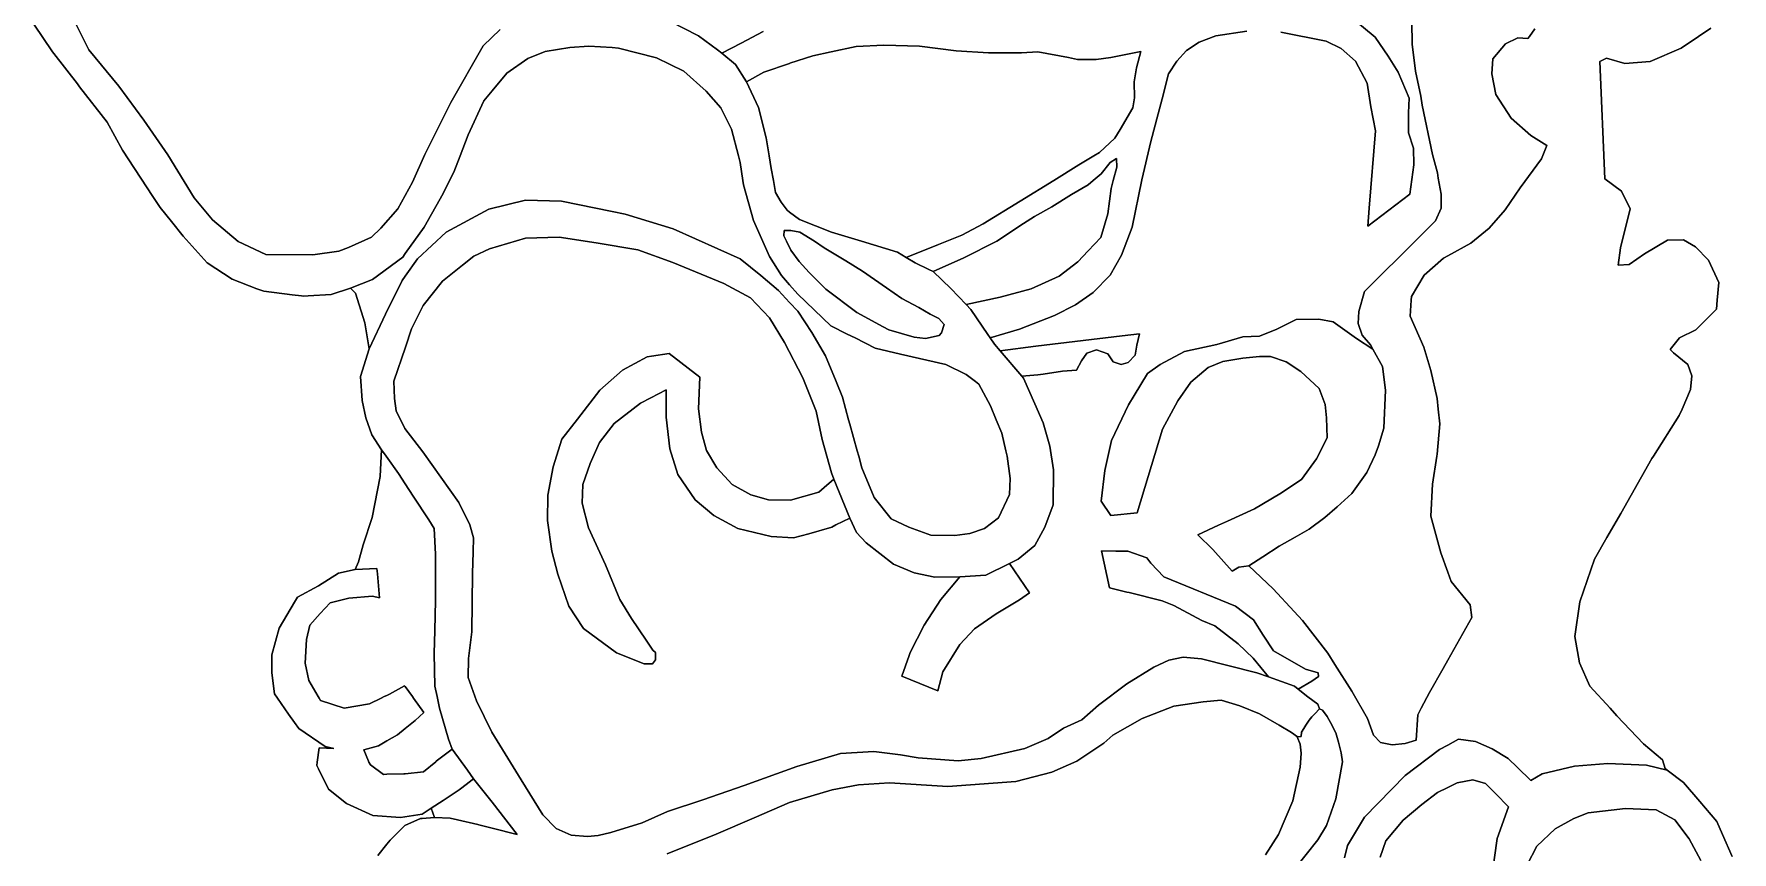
# Model space of a CAD drawing. Header units: inches. Extents: x 288635 to 1232953, y 676945 to 1655780.
# Drawn here: x 477606 to 508629, y 1166542 to 1181493 of the extents above; entities that cross this region are included whole.
import ezdxf

# ---------------------------------------------------------------- set-up
doc = ezdxf.new("R2010")
doc.units = ezdxf.units.IN
doc.header["$MEASUREMENT"] = 0

msp = doc.modelspace()

# ---------------------------------------------------------------- linework, layer by layer
at = {"color": 1}
for points in [[(478208.2672, 1182004.3414), (478608.318, 1181205.5098), (479154.4191, 1180538.7585), (479611.62, 1179916.4573), (480049.7708, 1179281.456), (480532.3718, 1178500.4044), (480868.9225, 1178094.0036), (481338.8234, 1177700.3028), (481840.4744, 1177465.3524), (482701.8166, 1177459.6426), (483178.0676, 1177525.7886), (483351.7404, 1177593.6279), (483773.3813, 1177776.5083), (483941.0216, 1177944.1486), (484255.9822, 1178294.6693), (484520.1427, 1178787.4303), (484748.7432, 1179290.3513), (485219.2791, 1180239.8899), (485813.6403, 1181276.2119), (486123.521, 1181575.9325)], [(486123.521, 1181575.9325), (485813.6403, 1181276.2119), (485219.2791, 1180239.8899), (484748.7432, 1179290.3513), (484520.1427, 1178787.4303), (484255.9822, 1178294.6693), (483941.0216, 1177944.1486), (483773.3813, 1177776.5083), (483351.7404, 1177593.6279), (483178.0676, 1177525.7886), (482701.8166, 1177459.6426), (481840.4744, 1177465.3524), (481338.8234, 1177700.3028), (480868.9225, 1178094.0036), (480532.3718, 1178500.4044), (480049.7708, 1179281.456), (479611.62, 1179916.4573), (479154.4191, 1180538.7585), (478608.318, 1181205.5098), (478208.2672, 1182004.3414)], [(489212.1671, 1181733.4129), (489745.5682, 1181459.0923), (490096.0889, 1181205.0918), (490172.1407, 1181142.1114), (490421.2095, 1180935.8513), (490624.41, 1180615.8106), (490842.8504, 1180148.4497), (490985.0907, 1179594.7286), (491038.7349, 1179266.903), (491076.5309, 1179035.9275), (491114.5268, 1178816.079), (491152.731, 1178595.0249), (491254.3312, 1178417.2246), (491366.0914, 1178269.9043), (491409.4491, 1178238.1086), (491594.6919, 1178102.2639), (492178.8931, 1177868.5835), (492727.5342, 1177706.0231), (493382.8555, 1177502.8227), (493538.7823, 1177408.7716), (493702.8961, 1177309.7823), (493954.9627, 1177189.566), (494033.0968, 1177152.302), (494358.2174, 1176842.4214), (494634.6076, 1176550.6763), (494723.9782, 1176456.3406), (494827.6505, 1176303.8813), (495035.1417, 1175998.7472), (495076.3376, 1175938.165), (495155.779, 1175821.3394), (495255.5616, 1175704.2867), (495652.3163, 1175238.8629), (495684.1001, 1175201.5781), (495890.113, 1174736.6569), (496046.3026, 1174384.175), (496166.701, 1173962.0556), (496232.7412, 1173525.1748), (496227.6612, 1172885.0935), (496075.2609, 1172478.6927), (495892.3805, 1172143.412), (495587.5799, 1171894.4915), (495425.9741, 1171815.7605), (494993.2187, 1171604.9309), (494520.7777, 1171569.3709), (494063.5768, 1171564.2908), (493687.6561, 1171645.571), (493306.6553, 1171803.0513), (492808.8143, 1172194.2121), (492631.014, 1172382.1725), (492508.8688, 1172644.6547), (492222.1864, 1173356.8644), (492178.8931, 1173474.3747), (492006.1727, 1174083.9759), (491894.4125, 1174597.0569), (491650.572, 1175206.6581), (491320.3713, 1175851.8194), (491046.0508, 1176303.9403), (490695.5301, 1176669.7011), (490207.8491, 1176933.8616), (489278.2073, 1177314.8623), (488638.126, 1177548.5428), (487876.1245, 1177675.5431), (487200.4831, 1177777.1433), (486585.8019, 1177761.9032), (485930.4806, 1177563.7828), (485640.92, 1177431.7026), (485432.6396, 1177269.1423), (485071.9588, 1176974.5017), (484716.3581, 1176532.5408), (484502.9977, 1176105.8199), (484391.2375, 1175770.5393), (484177.8771, 1175150.778), (484190.0691, 1174829.044), (484225.6292, 1174605.5236), (484383.1095, 1174285.483), (484713.3101, 1173858.7621), (485368.6314, 1172929.1202), (485571.8318, 1172522.7194), (485637.872, 1172283.959), (485632.792, 1172029.9584), (485617.5519, 1171633.7177), (485607.3919, 1170566.9155), (485546.4318, 1170079.2345), (485541.3518, 1169733.7939), (485693.7521, 1169307.073), (485973.1527, 1168733.0318), (486506.5537, 1167864.3501), (486902.7945, 1167224.2688), (487146.635, 1166975.3483), (487420.9555, 1166848.3481), (487720.6761, 1166828.028), (487913.7165, 1166843.2681), (488147.397, 1166899.1482), (488716.3581, 1167076.9485), (489178.6391, 1167285.229), (489828.8804, 1167498.5894), (490580.7219, 1167757.6699), (491540.8438, 1168108.1906), (492343.4854, 1168341.8711), (492948.0066, 1168382.5111), (493435.6876, 1168321.551), (493760.8082, 1168265.6709), (494492.3297, 1168209.7908), (494908.8905, 1168250.4309), (495706.4521, 1168433.3112), (496133.173, 1168616.1916), (496417.6535, 1168804.152), (496752.9342, 1168961.6323), (497052.6548, 1169225.7928), (497570.8158, 1169616.9536), (498063.5768, 1169921.7542), (498337.8974, 1170048.7545), (498602.0579, 1170104.6346), (498937.3386, 1170074.1545), (499948.2606, 1169815.074), (500158.1556, 1169741.9994), (500634.062, 1169576.3135), (500704.4528, 1169520.1507), (500880.6308, 1169379.5831), (501061.8599, 1169243.6441), (501093.61, 1169158.9773), (501088.4793, 1169153.6154), (501088.3183, 1169153.6856), (501013.4011, 1169075.3934), (500956.0264, 1169021.3936), (500955.3186, 1169020.4162), (500950.7347, 1169016.1019), (500904.1937, 1168951.831), (500839.6095, 1168862.6433), (500805.4567, 1168801.6562), (500765.526, 1168730.3514), (500755.6006, 1168655.9115), (500691.4425, 1168650.9762), (500580.3173, 1168725.0597), (500354.6614, 1168860.0321), (499999.0607, 1169068.3125), (499638.38, 1169215.6328), (499298.0193, 1169317.233), (498967.8186, 1169286.753), (498429.3376, 1169205.4728), (497855.2964, 1168981.9523), (497316.8153, 1168677.1517), (497149.175, 1168529.8314), (496656.414, 1168204.7108), (496204.2931, 1168001.5104), (495543.8918, 1167833.8701), (494299.2893, 1167737.3499), (493236.6606, 1167804.4685), (492668.606, 1167772.9099), (492186.0051, 1167681.4697), (491408.7635, 1167447.7893), (490763.6022, 1167168.3887), (490067.6408, 1166868.6681), (489173.5591, 1166507.9874)], [(490930.8901, 1181535.4794), (490528.1439, 1181326.6786), (490172.1407, 1181142.1114), (490096.0889, 1181205.0918), (489745.5682, 1181459.0923), (489212.1671, 1181733.4129)], [(502779.4232, 1181711.9508), (502786.7446, 1181307.1252), (502847.8505, 1180814.0447), (502940.5652, 1180354.5027), (502969.2104, 1180191.4454), (503156.4365, 1179287.2124), (503245.3658, 1178952.4199), (503262.8824, 1178855.4923), (503315.1623, 1178566.2025), (503316.4859, 1178307.2586), (503209.8057, 1178078.6582), (503157.2403, 1178025.1707), (502920.2451, 1177784.0176), (502886.4577, 1177755.6958), (501914.4031, 1176788.3356), (501811.176, 1176421.4305), (501797.5629, 1176199.0544), (501873.763, 1175990.774), (502021.0833, 1175812.9736), (502068.0853, 1175729.6519), (501766.1053, 1175924.9727), (501342.7711, 1176231.89), (501078.1872, 1176279.5151), (500665.4364, 1176274.2234), (500310.894, 1176099.598), (499998.6851, 1175972.5978), (499691.7678, 1175956.7228), (499215.5168, 1175819.1391), (498628.1407, 1175692.1389), (498178.3481, 1175454.0134), (497950.806, 1175289.9714), (497704.561, 1174884.6142), (497603.252, 1174716.1455), (497294.638, 1174062.3023), (497167.6378, 1173517.2595), (497104.1376, 1172956.3418), (497278.763, 1172691.7579), (497760.3056, 1172739.383), (498225.9732, 1174268.6777), (498501.1404, 1174787.2621), (498744.5576, 1175131.2211), (499056.7665, 1175395.805), (499326.6421, 1175506.9302), (499691.7678, 1175570.4303), (499998.6851, 1175596.8887), (500199.7688, 1175596.8887), (500480.2277, 1175501.6385), (500750.1033, 1175327.0132), (501083.4789, 1175014.8042), (501194.6041, 1174723.762), (501221.0625, 1174475.0531), (501231.6459, 1174115.2191), (501035.8538, 1173728.9266), (500760.6866, 1173353.2175), (500369.1025, 1173088.6337), (499903.4349, 1172813.4665), (499411.3089, 1172591.216), (499246.5336, 1172515.2901), (498871.5578, 1172342.5072), (499143.766, 1172070.4005), (499495.9757, 1171675.7559), (499617.6843, 1171749.8393), (499801.1189, 1171774.3656), (500248.1598, 1171352.7247), (500627.0866, 1170941.3185), (500781.5609, 1170773.6036), (501243.8418, 1170174.1624), (501375.2399, 1169968.7584), (501685.8027, 1169483.281), (501970.2832, 1168980.36), (502076.9635, 1168680.6394), (502209.0437, 1168543.4791), (502417.3241, 1168502.839), (502656.0846, 1168528.2391), (502859.285, 1168589.1992), (502889.7651, 1169051.4801), (502951.7559, 1169169.5579), (503103.1255, 1169457.8809), (503352.046, 1169899.8418), (503435.4154, 1170047.9642), (503875.287, 1170829.4837), (503844.807, 1171063.1641), (503499.3663, 1171484.805), (503435.4154, 1171659.8285), (503306.3259, 1172013.126), (503123.4455, 1172678.6074), (503159.0056, 1173262.8085), (503234.8231, 1173774.5763), (503240.2858, 1173811.4496), (503291.0859, 1174370.2507), (503261.7195, 1174637.4849), (503240.2858, 1174832.5317), (503123.4455, 1175345.6127), (502996.4453, 1175767.2535), (502747.5248, 1176336.2147), (502767.894, 1176625.4586), (502772.9248, 1176696.8954), (503001.5253, 1177082.9762), (503357.126, 1177397.9368), (503435.4154, 1177440.277), (503854.967, 1177667.1773), (504190.2477, 1177946.5779), (504484.8883, 1178281.8586), (504759.2088, 1178678.0994), (505150.3696, 1179211.5004), (505246.8898, 1179455.3409), (504952.2492, 1179638.2213), (504596.6485, 1179953.1819), (504312.1679, 1180384.9828), (504241.0478, 1180765.9835), (504261.3678, 1181040.3041), (504489.9683, 1181314.6246), (504718.5687, 1181421.3049), (504901.4491, 1181411.1448), (504926, 1181446.9482), (505023.3693, 1181588.9452)], [(505023.3693, 1181588.9452), (504926, 1181446.9482), (504901.4491, 1181411.1448), (504718.5687, 1181421.3049), (504489.9683, 1181314.6246), (504261.3678, 1181040.3041), (504241.0478, 1180765.9835), (504312.1679, 1180384.9828), (504596.6485, 1179953.1819), (504952.2492, 1179638.2213), (505246.8898, 1179455.3409), (505150.3696, 1179211.5004), (504759.2088, 1178678.0994), (504484.8883, 1178281.8586), (504190.2477, 1177946.5779), (503854.967, 1177667.1773), (503435.4154, 1177440.277), (503357.126, 1177397.9368), (503001.5253, 1177082.9762), (502772.9248, 1176696.8954), (502767.894, 1176625.4586), (502747.5248, 1176336.2147), (502996.4453, 1175767.2535), (503123.4455, 1175345.6127), (503240.2858, 1174832.5317), (503261.7195, 1174637.4849), (503291.0859, 1174370.2507), (503240.2858, 1173811.4496), (503234.8231, 1173774.5763), (503159.0056, 1173262.8085), (503123.4455, 1172678.6074), (503306.3259, 1172013.126), (503435.4154, 1171659.8285), (503499.3663, 1171484.805), (503844.807, 1171063.1641), (503875.287, 1170829.4837), (503435.4154, 1170047.9642), (503352.046, 1169899.8418), (503103.1255, 1169457.8809), (502951.7559, 1169169.5579), (502889.7651, 1169051.4801), (502859.285, 1168589.1992), (502656.0846, 1168528.2391), (502417.3241, 1168502.839), (502209.0437, 1168543.4791), (502076.9635, 1168680.6394), (501970.2832, 1168980.36), (501685.8027, 1169483.281), (501375.2399, 1169968.7584), (501243.8418, 1170174.1624), (500781.5609, 1170773.6036), (500627.0866, 1170941.3185), (500248.1598, 1171352.7247), (499801.1189, 1171774.3656), (500058.7389, 1171939.8096), (500354.84, 1172129.9663), (500650.5895, 1172299.7484), (500903.4811, 1172444.9269), (501187.7164, 1172653.9234), (501415.951, 1172850.419), (501685.8027, 1173095.1682), (501955.0432, 1173481.249), (502109.9465, 1173799.9071), (502170.041, 1173966.8681), (502270.0038, 1174288.9706), (502296.0415, 1174981.1656), (502244.6038, 1175416.7328), (502068.0853, 1175729.6519), (502021.0833, 1175812.9736), (501873.763, 1175990.774), (501797.5629, 1176199.0544), (501811.176, 1176421.4305), (501914.4031, 1176788.3356), (502886.4577, 1177755.6958), (502920.2451, 1177784.0176), (503157.2403, 1178025.1707), (503209.8057, 1178078.6582), (503316.4859, 1178307.2586), (503315.1623, 1178566.2025), (503262.8824, 1178855.4923), (503245.3658, 1178952.4199), (503156.4365, 1179287.2124), (502969.2104, 1180191.4454), (502940.5652, 1180354.5027), (502847.8505, 1180814.0447), (502786.7446, 1181307.1252), (502779.4232, 1181711.9508)], [(501719.765, 1181755.7719), (502110.9258, 1181435.7313), (502344.6063, 1181085.2106), (502527.4866, 1180795.65), (502730.687, 1180318.129), (502720.527, 1180053.9685), (502715.447, 1179688.2078), (502811.9672, 1179403.7272), (502817.0472, 1179098.9266), (502740.8471, 1178565.5255), (501973.7655, 1177981.3244), (502000.4329, 1178308.0003), (502116.0058, 1179723.7678), (502029.6456, 1180160.6487), (501963.6055, 1180592.4496), (501750.2451, 1180998.8504), (501486.0845, 1181227.4509), (501216.844, 1181359.5311), (500388.8024, 1181527.1715)], [(500388.8024, 1181527.1715), (501216.844, 1181359.5311), (501486.0845, 1181227.4509), (501750.2451, 1180998.8504), (501963.6055, 1180592.4496), (502029.6456, 1180160.6487), (502116.0058, 1179723.7678), (502000.4329, 1178308.0003), (501973.7655, 1177981.3244), (502740.8471, 1178565.5255), (502817.0472, 1179098.9266), (502811.9672, 1179403.7272), (502715.447, 1179688.2078), (502720.527, 1180053.9685), (502730.687, 1180318.129), (502527.4866, 1180795.65), (502344.6063, 1181085.2106), (502110.9258, 1181435.7313), (501719.765, 1181755.7719)], [(483886.5634, 1166482.3886), (484051.6345, 1166686.0934), (484115.3427, 1166757.8147), (484382.6511, 1167025.8407), (484669.7317, 1167155.49), (484701.1724, 1167157.5714), (484921.3278, 1167172.1455), (485211.0437, 1167164.1286), (485342.3211, 1167133.6298), (485342.3266, 1167133.6285), (485713.9647, 1167047.2883), (485736.3719, 1167041.5429), (485978.9604, 1166979.3407), (486433.9497, 1166864.9944), (485978.2327, 1167452.8693), (485635.5926, 1167883.142), (485523.4301, 1168038.0732), (485246.8559, 1168420.1081), (485180.6711, 1168606.0316), (485013.0307, 1169169.9127), (484969.9265, 1169382.7399), (484931.7506, 1169571.2335), (484916.5105, 1170170.6747), (484931.7506, 1170592.3156), (484941.9106, 1171140.9567), (484941.9106, 1171294.1392), (484941.9106, 1171629.7101), (484941.9106, 1171984.2384), (484916.5105, 1172456.6793), (484819.9903, 1172614.1596), (484535.5098, 1173045.9605), (484388.2891, 1173270.9581), (484266.2692, 1173457.4413), (484039.4344, 1173774.5763), (483955.5669, 1173891.8304), (483777.7665, 1174166.1509), (483666.0063, 1174476.0316), (483599.9662, 1174796.0722), (483574.5661, 1175232.9531), (483726.9664, 1175735.8741), (484030.5568, 1176369.9805), (484330.2774, 1176984.6617), (484388.2891, 1177066.4997), (484614.7579, 1177385.9825), (485137.999, 1177873.6635), (485915.2405, 1178290.2243), (486585.8019, 1178452.7846), (487246.2032, 1178437.5446), (488172.001, 1178247.5337), (488409.5255, 1178198.7841), (489283.2873, 1177934.6236), (490507.5697, 1177385.9825), (490888.5705, 1177081.1819), (491208.6111, 1176801.7813), (491409.4491, 1176586.3899), (491559.1318, 1176425.8606), (491818.2123, 1176039.7798), (492067.1328, 1175607.9789), (492258.9458, 1175142.5967), (492377.0135, 1174856.1374), (492488.316, 1174440.8934), (492509.0937, 1174363.3764), (492645.748, 1173875.7691), (492674.1078, 1173774.5763), (492732.6142, 1173565.8148), (492956.1346, 1173022.2538), (493266.0152, 1172631.093), (493591.1359, 1172478.6927), (493992.4567, 1172336.4524), (494429.3376, 1172326.2924), (494703.6581, 1172361.8524), (494972.8987, 1172458.3726), (495226.8992, 1172651.413), (495430.0996, 1173078.1339), (495440.2596, 1173367.6945), (495385.0041, 1173774.5763), (495384.3795, 1173779.1753), (495361.998, 1173875.7691), (495287.8593, 1174195.7361), (495186.3295, 1174440.8934), (495079.5789, 1174698.6571), (494866.2184, 1175094.8979), (494804.8914, 1175142.5967), (494637.618, 1175272.6983), (494266.7772, 1175450.4986), (493438.7356, 1175638.459), (492971.3746, 1175750.2192), (492610.6939, 1175938.1796), (492463.3736, 1176009.2997), (492163.653, 1176156.62), (491559.1318, 1176735.7412), (491409.4491, 1176908.6505), (491264.4912, 1177076.1019), (491040.9708, 1177426.6226), (490751.4102, 1178081.9439), (490568.5298, 1178736.2069), (490556.549, 1178816.079), (490507.5697, 1179142.6077), (490475.4601, 1179266.903), (490350.0894, 1179752.2089), (490157.049, 1180143.3697), (489887.8085, 1180448.1703), (489476.3277, 1180813.931), (488978.4867, 1181057.7715), (488282.5253, 1181235.5719), (488172.001, 1181242.8707), (487744.0442, 1181271.1319), (487393.5235, 1181245.7319), (486946.4826, 1181174.6117), (486631.522, 1181042.5315), (486245.4412, 1180778.3709), (485976.2007, 1180453.2503), (485823.8004, 1180270.3699), (485539.3198, 1179650.6087), (485392.4973, 1179266.903), (485277.0643, 1178965.2306), (485200.526, 1178816.079), (485078.9439, 1178579.1499), (484733.5032, 1177959.3886), (484388.2891, 1177479.6755), (484342.3424, 1177415.8275), (483793.7013, 1177004.3467), (483388.4049, 1176845.5123), (483032.8042, 1176728.6721), (482617.0345, 1176707.8837), (482524.8032, 1176703.2721), (482491.53, 1176707.0747), (482321.6932, 1176726.4846), (481803.4418, 1176789.6322), (481678.76, 1176838.1809), (481229.4006, 1177013.1527), (480772.1997, 1177307.7933), (480330.2388, 1177800.5543), (480117.6526, 1178064.3661), (479908.598, 1178323.7953), (479778.3724, 1178522.51), (479222.7966, 1179370.2774), (478943.396, 1179883.3584), (478440.475, 1180528.5197), (478400.4203, 1180580.2032), (477968.0341, 1181138.1209), (477946.7446, 1181169.4183), (477605.7867, 1181670.6556)], [(477605.7867, 1181670.6556), (477946.7446, 1181169.4183), (477968.0341, 1181138.1209), (478400.4203, 1180580.2032), (478440.475, 1180528.5197), (478943.396, 1179883.3584), (479222.7966, 1179370.2774), (479778.3724, 1178522.51), (479908.598, 1178323.7953), (480117.6526, 1178064.3661), (480330.2388, 1177800.5543), (480772.1997, 1177307.7933), (481229.4006, 1177013.1527), (481678.76, 1176838.1809), (481803.4418, 1176789.6322), (482321.6932, 1176726.4846), (482491.53, 1176707.0747), (482524.8032, 1176703.2721), (482617.0345, 1176707.8837), (483032.8042, 1176728.6721), (483388.4049, 1176845.5123), (483479.8451, 1176754.0722), (483652.5655, 1176215.5911), (483726.9664, 1175735.8741), (483574.5661, 1175232.9531), (483599.9662, 1174796.0722), (483666.0063, 1174476.0316), (483777.7665, 1174166.1509), (483955.5669, 1173891.8304), (483949.4599, 1173774.5763), (483930.1668, 1173404.1494), (483782.8465, 1172657.3879), (483620.2862, 1172159.5469), (483536.4072, 1171845.9), (483475.1478, 1171706.9156), (483169.671, 1171636.9256), (482807.1911, 1171406.7376), (482420.8987, 1171200.3622), (482367.8789, 1171110.7329), (482086.8737, 1170635.697), (481949.5995, 1170148.3737), (481954.5311, 1169820.4357), (481998.6733, 1169432.9649), (482053.1729, 1169354.3827), (482254.2109, 1169064.5089), (482367.8789, 1168907.7255), (482446.0342, 1168799.9251), (482928.8997, 1168469.1953), (483083.1499, 1168434.6919), (482817.7745, 1168446.7056), (482781.1597, 1168182.106), (482772.8984, 1168122.4043), (482802.1988, 1168062.8845), (482984.4623, 1167692.6416), (483317.838, 1167430.7036), (483794.089, 1167208.4532), (484302.09, 1167176.7031), (484380.1854, 1167187.6365), (484698.9658, 1167232.2657), (484863.2842, 1167341.8113), (484921.3278, 1167172.1455), (484701.1724, 1167157.5714), (484669.7317, 1167155.49), (484382.6511, 1167025.8407), (484115.3427, 1166757.8147), (484051.6345, 1166686.0934), (483886.5634, 1166482.3886)], [(500637.4392, 1166229.4342), (501060.7734, 1166765.2165), (501219.5237, 1167029.8004), (501391.5032, 1167512.666), (501510.5659, 1168193.9694), (501485.1884, 1168357.1109), (501437.569, 1168551.1785), (501388.621, 1168723.158), (501290.725, 1168908.3667), (501233.8395, 1169022.1378), (501146.5268, 1169135.9088), (501093.61, 1169158.9773), (501061.8599, 1169243.6441), (500880.6308, 1169379.5831), (500704.4528, 1169520.1507), (500950.3932, 1169664.9185), (501072.1018, 1169749.5853), (501066.8101, 1169818.3771), (500833.9763, 1169881.8773), (500254.3514, 1170218.6196), (500061.3915, 1170506.2952), (499886.7661, 1170786.7541), (499558.6821, 1171035.4629), (498250.6493, 1171575.0618), (498013.5124, 1171823.9228), (497939.4289, 1171919.173), (497590.1782, 1172040.8816), (497369.3965, 1172043.3078), (497108.6356, 1172046.1733), (497256.8025, 1171368.8386), (497572.6188, 1171294.5288), (497616.6366, 1171284.1717), (498219.8878, 1171136.0048), (498431.5549, 1171046.0463), (498939.5559, 1170776.1707), (499177.6814, 1170675.6289), (499606.3072, 1170347.5449), (499881.4744, 1170088.2527), (500158.1556, 1169741.9994), (499948.2606, 1169815.074), (498937.3386, 1170074.1545), (498602.0579, 1170104.6346), (498337.8974, 1170048.7545), (498063.5768, 1169921.7542), (497570.8158, 1169616.9536), (497052.6548, 1169225.7928), (496752.9342, 1168961.6323), (496417.6535, 1168804.152), (496133.173, 1168616.1916), (495706.4521, 1168433.3112), (494908.8905, 1168250.4309), (494492.3297, 1168209.7908), (493760.8082, 1168265.6709), (493435.6876, 1168321.551), (492948.0066, 1168382.5111), (492343.4854, 1168341.8711), (491540.8438, 1168108.1906), (490580.7219, 1167757.6699), (489828.8804, 1167498.5894), (489178.6391, 1167285.229), (488716.3581, 1167076.9485), (488147.397, 1166899.1482), (487913.7165, 1166843.2681), (487720.6761, 1166828.028), (487420.9555, 1166848.3481), (487146.635, 1166975.3483), (486902.7945, 1167224.2688), (486506.5537, 1167864.3501), (485973.1527, 1168733.0318), (485693.7521, 1169307.073), (485541.3518, 1169733.7939), (485546.4318, 1170079.2345), (485607.3919, 1170566.9155), (485617.5519, 1171633.7177), (485632.792, 1172029.9584), (485637.872, 1172283.959), (485571.8318, 1172522.7194), (485368.6314, 1172929.1202), (484713.3101, 1173858.7621), (484383.1095, 1174285.483), (484225.6292, 1174605.5236), (484190.0691, 1174829.044), (484177.8771, 1175150.778), (484391.2375, 1175770.5393), (484502.9977, 1176105.8199), (484716.3581, 1176532.5408), (485071.9588, 1176974.5017), (485432.6396, 1177269.1423), (485640.92, 1177431.7026), (485930.4806, 1177563.7828), (486585.8019, 1177761.9032), (487200.4831, 1177777.1433), (487876.1245, 1177675.5431), (488638.126, 1177548.5428), (489278.2073, 1177314.8623), (490207.8491, 1176933.8616), (490695.5301, 1176669.7011), (491046.0508, 1176303.9403), (491320.3713, 1175851.8194), (491650.572, 1175206.6581), (491894.4125, 1174597.0569), (492006.1727, 1174083.9759), (492178.8931, 1173474.3747), (492222.1864, 1173356.8644), (492045.2827, 1173207.4514), (491942.5658, 1173120.6966), (491429.4848, 1172973.3763), (491023.084, 1172978.4563), (490703.0433, 1173069.8965), (490362.6826, 1173257.8568), (490083.2821, 1173562.6574), (489895.3217, 1173882.6981), (489798.8015, 1174212.8987), (489748.0014, 1174639.6196), (489772.9221, 1175221.5987), (489209.5203, 1175650.5416), (488888.722, 1175605.0024), (488806.9295, 1175593.3915), (488359.8886, 1175349.551), (487943.3278, 1174983.7903), (487536.927, 1174455.4692), (487247.3664, 1174089.7085), (487089.8861, 1173581.7075), (486993.3659, 1173063.5464), (486988.2859, 1172601.2655), (487069.566, 1172042.4644), (487176.2463, 1171620.8236), (487379.4467, 1171036.6224), (487643.6072, 1170625.1416), (488248.1284, 1170183.1807), (488751.0494, 1169979.9803), (488903.4497, 1169979.9803), (488959.3298, 1170056.1804), (488959.3298, 1170188.2607), (488913.6097, 1170233.9808), (488791.6895, 1170411.7811), (488522.449, 1170813.1019), (488309.0885, 1171158.5426), (488044.928, 1171793.5439), (487735.0474, 1172469.1853), (487623.2872, 1172916.2261), (487633.4472, 1173261.6668), (487765.5274, 1173642.6676), (487938.2478, 1174028.7484), (488207.4883, 1174374.1891), (488690.0893, 1174745.0298), (488878.8352, 1174843.7506), (489158.7202, 1174990.1403), (489158.7202, 1174492.2993), (489224.7604, 1173913.1781), (489367.0006, 1173440.7372), (489687.0413, 1172978.4563), (490027.402, 1172693.9757), (490464.2828, 1172455.2152), (491073.8841, 1172307.8949), (491480.2849, 1172282.4949), (491764.7654, 1172358.695), (492181.3263, 1172480.6153), (492258.7727, 1172519.4019), (492508.8688, 1172644.6547), (492631.014, 1172382.1725), (492808.8143, 1172194.2121), (493306.6553, 1171803.0513), (493687.6561, 1171645.571), (494063.5768, 1171564.2908), (494520.7777, 1171569.3709), (494172.7749, 1171157.2303), (493867.9743, 1170689.8694), (493613.9738, 1170186.9484), (493596.3422, 1170136.9923), (493461.5735, 1169755.1475), (494121.9748, 1169485.907), (494213.415, 1169836.4277), (494518.7147, 1170334.7867), (494787.4561, 1170623.8292), (495183.6969, 1170898.1498), (495610.4178, 1171152.1503), (495793.2982, 1171279.1505), (495425.9741, 1171815.7605), (495587.5799, 1171894.4915), (495892.3805, 1172143.412), (496075.2609, 1172478.6927), (496227.6612, 1172885.0935), (496232.7412, 1173525.1748), (496166.701, 1173962.0556), (496046.3026, 1174384.175), (495890.113, 1174736.6569), (495684.1001, 1175201.5781), (495652.3163, 1175238.8629), (495943.9123, 1175265.0296), (496045.6053, 1175274.1552), (496396.126, 1175330.0353), (496655.2066, 1175350.3553), (496746.6467, 1175517.9957), (496843.1669, 1175660.236), (497020.9673, 1175721.1961), (497224.1677, 1175650.0759), (497320.6879, 1175502.7557), (497468.0082, 1175451.9556), (497595.0084, 1175487.5156), (497722.0087, 1175624.6759), (497757.5688, 1175807.5563), (497803.2888, 1176015.8367), (497488.5756, 1175977.3518), (495911.2682, 1175784.4701), (495255.5616, 1175704.2867), (495155.779, 1175821.3394), (495076.3376, 1175938.165), (495609.0835, 1176095.9753), (496253.6741, 1176345.5611), (496634.6748, 1176543.6815), (496959.7955, 1176767.2019), (497269.6761, 1177087.2426), (497472.8765, 1177447.9233), (497670.9969, 1177961.0043), (497843.7173, 1178824.606), (498011.3576, 1179525.6474), (498145.9139, 1180031.0542), (498219.638, 1180307.969), (498336.4782, 1180765.1699), (498483.7985, 1180998.8504), (498661.5989, 1181191.8908), (498895.2794, 1181344.2911), (499200.08, 1181456.0513), (499763.9611, 1181542.4115)], [(499763.9611, 1181542.4115), (499200.08, 1181456.0513), (498895.2794, 1181344.2911), (498661.5989, 1181191.8908), (498483.7985, 1180998.8504), (498336.4782, 1180765.1699), (498219.638, 1180307.969), (498145.9139, 1180031.0542), (498011.3576, 1179525.6474), (497843.7173, 1178824.606), (497670.9969, 1177961.0043), (497472.8765, 1177447.9233), (497269.6761, 1177087.2426), (496959.7955, 1176767.2019), (496634.6748, 1176543.6815), (496253.6741, 1176345.5611), (495609.0835, 1176095.9753), (495076.3376, 1175938.165), (495035.1417, 1175998.7472), (494827.6505, 1176303.8813), (494723.9782, 1176456.3406), (494634.6076, 1176550.6763), (495257.9921, 1176680.8418), (495821.8732, 1176833.2421), (496334.9542, 1177066.9225), (496675.3149, 1177326.003), (496868.3553, 1177529.2035), (497096.9558, 1177773.0439), (497223.956, 1178204.8448), (497284.9161, 1178667.1257), (497325.5398, 1178816.079), (497391.5964, 1179058.2865), (497386.5163, 1179215.7668), (497269.6761, 1179144.6467), (497102.0358, 1178936.3663), (496957.0742, 1178816.079), (496863.2753, 1178738.2459), (496563.5547, 1178560.4455), (496202.874, 1178331.8451), (495887.9133, 1178159.1247), (495684.7129, 1178027.0445), (495197.032, 1177707.0038), (494592.5108, 1177402.2032), (494033.0968, 1177152.302), (493954.9627, 1177189.566), (493702.8961, 1177309.7823), (493538.7823, 1177408.7716), (494130.2298, 1177646.0437), (494556.9507, 1177813.684), (494948.1115, 1178021.9644), (495623.7528, 1178438.5253), (496236.5515, 1178816.079), (496695.635, 1179098.9266), (496971.8628, 1179266.903), (497071.5557, 1179327.5271), (497350.9563, 1179586.6076), (497448.4737, 1179748.1208), (497681.1569, 1180140.3287), (497711.637, 1180328.2891), (497706.557, 1180617.8496), (497747.1971, 1180876.9302), (497829.9672, 1181171.6237), (497281.3261, 1181059.8634), (497012.0855, 1181024.3034), (496671.7249, 1181024.3034), (496509.1645, 1181059.8634), (495947.835, 1181167.9713), (495645.1395, 1181149.3986), (495045.6983, 1181149.3986), (494456.4171, 1181184.9587), (493785.8558, 1181271.3189), (493135.6145, 1181286.5589), (492627.6134, 1181266.2388), (492170.4125, 1181164.6386), (491835.1319, 1181093.5185), (491413.491, 1180956.3582), (491409.4491, 1180954.9674), (490941.0501, 1180793.7979), (490624.41, 1180615.8106), (490421.2095, 1180935.8513), (490172.1407, 1181142.1114), (490528.1439, 1181326.6786), (490930.8901, 1181535.4794)], [(508243.1373, 1181596.7548), (508017.3724, 1181446.9482), (507699.5762, 1181236.0741), (507135.6951, 1180992.2336), (506668.3342, 1180951.5935), (506333.0535, 1181053.1937), (506211.1332, 1180992.2336), (506302.5734, 1178843.3893), (506607.374, 1178619.8689), (506769.9344, 1178294.7482), (506594.0774, 1177587.0574), (506546.4139, 1177268.5862), (506749.6143, 1177278.7462), (507029.0149, 1177476.8666), (507450.6557, 1177725.7871), (507740.2163, 1177730.8671), (507963.7368, 1177603.8668), (508197.4172, 1177360.0263), (508386.3747, 1176953.9703), (508358.6356, 1176625.4586), (508344.7375, 1176460.8645), (507968.8168, 1176084.9438), (507669.0962, 1175937.6235), (507496.3758, 1175729.3431), (507557.3359, 1175663.303), (507821.4965, 1175449.9425), (507896.7575, 1175248.2908), (507872.2966, 1174992.7416), (507715.6781, 1174637.4849), (507664.0162, 1174520.3007), (507192.5259, 1173774.5763), (507166.1752, 1173732.8991), (506597.214, 1172727.0571), (506343.446, 1172288.9733), (506114.6131, 1171893.9354), (505849.9614, 1171116.7515), (505759.0123, 1170481.6926), (505845.3725, 1169999.0916), (506028.2529, 1169572.3708), (506400.6648, 1169169.5579), (506526.0939, 1169033.8897), (507013.7749, 1168520.8087), (507359.2155, 1168226.1681), (507410.0156, 1168068.6878), (507446.9641, 1168040.2659), (507067.3498, 1168129.4443), (506361.2283, 1168159.9244), (505751.6271, 1168114.2043), (505162.3459, 1167971.964), (504953.2273, 1167850.7973), (504711.0701, 1168086.9753), (504541.7465, 1168252.1181), (504247.1059, 1168429.9185), (503942.3053, 1168561.9987), (503632.4247, 1168602.6388), (503435.4154, 1168496.9961), (503281.904, 1168414.6784), (502657.0627, 1167942.2375), (501915.3812, 1167180.236), (501605.5006, 1166662.0749), (501549.6205, 1166438.5545)], [(508629.2181, 1166463.4046), (508455.5272, 1166861.3145), (508349.8175, 1167103.4858), (508039.8381, 1167465.1285), (507740.2163, 1167814.6873), (507446.9641, 1168040.2659), (507410.0156, 1168068.6878), (507359.2155, 1168226.1681), (507013.7749, 1168520.8087), (506526.0939, 1169033.8897), (506400.6648, 1169169.5579), (506028.2529, 1169572.3708), (505845.3725, 1169999.0916), (505759.0123, 1170481.6926), (505849.9614, 1171116.7515), (506114.6131, 1171893.9354), (506343.446, 1172288.9733), (506597.214, 1172727.0571), (507166.1752, 1173732.8991), (507192.5259, 1173774.5763), (507664.0162, 1174520.3007), (507715.6781, 1174637.4849), (507872.2966, 1174992.7416), (507896.7575, 1175248.2908), (507821.4965, 1175449.9425), (507557.3359, 1175663.303), (507496.3758, 1175729.3431), (507669.0962, 1175937.6235), (507968.8168, 1176084.9438), (508344.7375, 1176460.8645), (508358.6356, 1176625.4586), (508386.3747, 1176953.9703), (508197.4172, 1177360.0263), (507963.7368, 1177603.8668), (507740.2163, 1177730.8671), (507450.6557, 1177725.7871), (507029.0149, 1177476.8666), (506749.6143, 1177278.7462), (506546.4139, 1177268.5862), (506594.0774, 1177587.0574), (506769.9344, 1178294.7482), (506607.374, 1178619.8689), (506302.5734, 1178843.3893), (506211.1332, 1180992.2336), (506333.0535, 1181053.1937), (506668.3342, 1180951.5935), (507135.6951, 1180992.2336), (507699.5762, 1181236.0741), (508017.3724, 1181446.9482), (508243.1373, 1181596.7548)], [(489173.5591, 1166507.9874), (490067.6408, 1166868.6681), (490763.6022, 1167168.3887), (491408.7635, 1167447.7893), (492186.0051, 1167681.4697), (492668.606, 1167772.9099), (493236.6606, 1167804.4685), (494299.2893, 1167737.3499), (495543.8918, 1167833.8701), (496204.2931, 1168001.5104), (496656.414, 1168204.7108), (497149.175, 1168529.8314), (497316.8153, 1168677.1517), (497855.2964, 1168981.9523), (498429.3376, 1169205.4728), (498967.8186, 1169286.753), (499298.0193, 1169317.233), (499638.38, 1169215.6328), (499999.0607, 1169068.3125), (500354.6614, 1168860.0321), (500580.3173, 1168725.0597), (500691.4425, 1168650.9762), (500693.296, 1168646.2341), (500686.1508, 1168645.6845), (500737.0832, 1168515.377), (500756.927, 1168346.7048), (500743.0396, 1168175.1482), (500737.981, 1168096.0734), (500737.981, 1168096.0734), (500605.6891, 1167480.9159), (500341.1052, 1166865.7584), (500104.9034, 1166489.0911)], [(500104.9034, 1166489.0911), (500341.1052, 1166865.7584), (500605.6891, 1167480.9159), (500737.981, 1168096.0734), (500743.0396, 1168175.1482), (500756.927, 1168346.7048), (500737.0832, 1168515.377), (500686.1508, 1168645.6845), (500693.296, 1168646.2341), (500691.4425, 1168650.9762), (500755.6006, 1168655.9115), (500765.526, 1168730.3514), (500805.4567, 1168801.6562), (500839.6095, 1168862.6433), (500904.1937, 1168951.831), (500950.7347, 1169016.1019), (500955.3186, 1169020.4162), (500956.0264, 1169021.3936), (501013.4011, 1169075.3934), (501088.3183, 1169153.6856), (501088.4793, 1169153.6154), (501093.61, 1169158.9773), (501093.61, 1169158.9773), (501146.5268, 1169135.9088), (501233.8395, 1169022.1378), (501290.725, 1168908.3667), (501388.621, 1168723.158), (501437.569, 1168551.1785), (501485.1884, 1168357.1109), (501510.5659, 1168193.9694), (501391.5032, 1167512.666), (501219.5237, 1167029.8004), (501060.7734, 1166765.2165), (500637.4392, 1166229.4342)], [(501549.6205, 1166438.5545), (501605.5006, 1166662.0749), (501915.3812, 1167180.236), (502657.0627, 1167942.2375), (503281.904, 1168414.6784), (503435.4154, 1168496.9961), (503632.4247, 1168602.6388), (503942.3053, 1168561.9987), (504247.1059, 1168429.9185), (504541.7465, 1168252.1181), (504711.0701, 1168086.9753), (504711.0701, 1168086.9753), (504953.2273, 1167850.7973), (505162.3459, 1167971.964), (505751.6271, 1168114.2043), (506361.2283, 1168159.9244), (507067.3498, 1168129.4443), (507446.9641, 1168040.2659), (507740.2163, 1167814.6873), (508039.8381, 1167465.1285), (508349.8175, 1167103.4858), (508455.5272, 1166861.3145), (508629.2181, 1166463.4046)], [(504247.9441, 1166138.0803), (504340.5792, 1166787.0814), (504546.8265, 1167368.1963), (504306.9947, 1167610.9177), (504125.1857, 1167794.9172), (503896.5852, 1167860.9573), (503607.0246, 1167805.0772), (503435.4154, 1167722.8982), (503246.3439, 1167632.3569), (502961.8633, 1167413.9164), (502621.5027, 1167124.3559), (502306.542, 1166748.4351), (502199.8618, 1166448.7145)], [(502199.8618, 1166448.7145), (502306.542, 1166748.4351), (502621.5027, 1167124.3559), (502961.8633, 1167413.9164), (503246.3439, 1167632.3569), (503435.4154, 1167722.8982), (503607.0246, 1167805.0772), (503896.5852, 1167860.9573), (504125.1857, 1167794.9172), (504306.9947, 1167610.9177), (504546.8265, 1167368.1963), (504340.5792, 1166787.0814), (504247.9441, 1166138.0803)], [(508057.9517, 1166387.0008), (507844.5913, 1166783.2416), (507585.5108, 1167133.7623), (507240.0701, 1167316.6427), (506681.269, 1167336.9627), (506000.5476, 1167260.7626), (505736.3871, 1167154.0824), (505396.0264, 1166966.122), (505065.8257, 1166651.1614), (504888.0254, 1166310.8007)], [(504888.0254, 1166310.8007), (505065.8257, 1166651.1614), (505396.0264, 1166966.122), (505736.3871, 1167154.0824), (506000.5476, 1167260.7626), (506681.269, 1167336.9627), (507240.0701, 1167316.6427), (507585.5108, 1167133.7623), (507844.5913, 1166783.2416), (508057.9517, 1166387.0008)]]:
    msp.add_lwpolyline(points, dxfattribs=at)
for points in [[(490568.5298, 1178736.2069), (490751.4102, 1178081.9439), (491040.9708, 1177426.6226), (491264.4912, 1177076.1019), (491409.4491, 1176908.6505), (491559.1318, 1176735.7412), (492163.653, 1176156.62), (492463.3736, 1176009.2997), (492610.6939, 1175938.1796), (492971.3746, 1175750.2192), (493438.7356, 1175638.459), (494266.7772, 1175450.4986), (494637.618, 1175272.6983), (494804.8914, 1175142.5967), (494866.2184, 1175094.8979), (495079.5789, 1174698.6571), (495186.3295, 1174440.8934), (495287.8593, 1174195.7361), (495361.998, 1173875.7691), (495384.3795, 1173779.1753), (495385.0041, 1173774.5763), (495440.2596, 1173367.6945), (495430.0996, 1173078.1339), (495226.8992, 1172651.413), (494972.8987, 1172458.3726), (494703.6581, 1172361.8524), (494429.3376, 1172326.2924), (493992.4567, 1172336.4524), (493591.1359, 1172478.6927), (493266.0152, 1172631.093), (492956.1346, 1173022.2538), (492732.6142, 1173565.8148), (492674.1078, 1173774.5763), (492645.748, 1173875.7691), (492509.0937, 1174363.3764), (492488.316, 1174440.8934), (492377.0135, 1174856.1374), (492258.9458, 1175142.5967), (492067.1328, 1175607.9789), (491818.2123, 1176039.7798), (491559.1318, 1176425.8606), (491409.4491, 1176586.3899), (491208.6111, 1176801.7813), (490888.5705, 1177081.1819), (490507.5697, 1177385.9825), (489283.2873, 1177934.6236), (488409.5255, 1178198.7841), (488172.001, 1178247.5337), (487246.2032, 1178437.5446), (486585.8019, 1178452.7846), (485915.2405, 1178290.2243), (485137.999, 1177873.6635), (484614.7579, 1177385.9825), (484388.2891, 1177066.4997), (484330.2774, 1176984.6617), (484030.5568, 1176369.9805), (483726.9664, 1175735.8741), (483652.5655, 1176215.5911), (483479.8451, 1176754.0722), (483388.4049, 1176845.5123), (483793.7013, 1177004.3467), (484342.3424, 1177415.8275), (484388.2891, 1177479.6755), (484733.5032, 1177959.3886), (485078.9439, 1178579.1499), (485200.526, 1178816.079), (485277.0643, 1178965.2306), (485392.4973, 1179266.903), (485539.3198, 1179650.6087), (485823.8004, 1180270.3699), (485976.2007, 1180453.2503), (486245.4412, 1180778.3709), (486631.522, 1181042.5315), (486946.4826, 1181174.6117), (487393.5235, 1181245.7319), (487744.0442, 1181271.1319), (488172.001, 1181242.8707), (488282.5253, 1181235.5719), (488978.4867, 1181057.7715), (489476.3277, 1180813.931), (489887.8085, 1180448.1703), (490157.049, 1180143.3697), (490350.0894, 1179752.2089), (490475.4601, 1179266.903), (490507.5697, 1179142.6077), (490556.549, 1178816.079), (490568.5298, 1178736.2069)], [(494456.4171, 1181184.9587), (495045.6983, 1181149.3986), (495645.1395, 1181149.3986), (495947.835, 1181167.9713), (496509.1645, 1181059.8634), (496671.7249, 1181024.3034), (497012.0855, 1181024.3034), (497281.3261, 1181059.8634), (497829.9672, 1181171.6237), (497747.1971, 1180876.9302), (497706.557, 1180617.8496), (497711.637, 1180328.2891), (497681.1569, 1180140.3287), (497448.4737, 1179748.1208), (497350.9563, 1179586.6076), (497071.5557, 1179327.5271), (496971.8628, 1179266.903), (496695.635, 1179098.9266), (496236.5515, 1178816.079), (495623.7528, 1178438.5253), (494948.1115, 1178021.9644), (494556.9507, 1177813.684), (494130.2298, 1177646.0437), (493538.7823, 1177408.7716), (493382.8555, 1177502.8227), (492727.5342, 1177706.0231), (492178.8931, 1177868.5835), (491594.6919, 1178102.2639), (491409.4491, 1178238.1086), (491366.0914, 1178269.9043), (491254.3312, 1178417.2246), (491152.731, 1178595.0249), (491114.5268, 1178816.079), (491076.5309, 1179035.9275), (491038.7349, 1179266.903), (490985.0907, 1179594.7286), (490842.8504, 1180148.4497), (490624.41, 1180615.8106), (490941.0501, 1180793.7979), (491409.4491, 1180954.9674), (491413.491, 1180956.3582), (491835.1319, 1181093.5185), (492170.4125, 1181164.6386), (492627.6134, 1181266.2388), (493135.6145, 1181286.5589), (493785.8558, 1181271.3189), (494456.4171, 1181184.9587)], [(495257.9921, 1176680.8418), (494634.6076, 1176550.6763), (494358.2174, 1176842.4214), (494033.0968, 1177152.302), (494592.5108, 1177402.2032), (495197.032, 1177707.0038), (495684.7129, 1178027.0445), (495887.9133, 1178159.1247), (496202.874, 1178331.8451), (496563.5547, 1178560.4455), (496863.2753, 1178738.2459), (496957.0742, 1178816.079), (497102.0358, 1178936.3663), (497269.6761, 1179144.6467), (497386.5163, 1179215.7668), (497391.5964, 1179058.2865), (497325.5398, 1178816.079), (497284.9161, 1178667.1257), (497223.956, 1178204.8448), (497096.9558, 1177773.0439), (496868.3553, 1177529.2035), (496675.3149, 1177326.003), (496334.9542, 1177066.9225), (495821.8732, 1176833.2421), (495257.9921, 1176680.8418)], [(493686.6137, 1175953.3361), (493894.8941, 1175927.936), (494143.8146, 1175983.8161), (494188.2118, 1176028.2133), (494233.1381, 1176181.7249), (494137.8879, 1176290.2043), (493981.7835, 1176369.5794), (493772.7622, 1176496.5797), (493460.5533, 1176660.6217), (493180.0944, 1176853.7679), (492740.8852, 1177160.6852), (492438.7364, 1177346.7797), (492040.4812, 1177586.1456), (491865.1126, 1177705.7279), (491595.237, 1177869.7699), (491431.195, 1177904.1658), (491312.1323, 1177898.8741), (491306.8406, 1177806.2698), (491357.1115, 1177705.7279), (491436.4867, 1177541.6859), (491584.6537, 1177332.6647), (491770.8149, 1177132.5335), (492071.1705, 1176832.1778), (492640.1316, 1176405.457), (493119.7515, 1176142.7087), (493224.3328, 1176085.4163), (493686.6137, 1175953.3361)], [(494143.8146, 1175983.8161), (493894.8941, 1175927.936), (493686.6137, 1175953.3361), (493224.3328, 1176085.4163), (493119.7515, 1176142.7087), (492640.1316, 1176405.457), (492071.1705, 1176832.1778), (491770.8149, 1177132.5335), (491584.6537, 1177332.6647), (491436.4867, 1177541.6859), (491357.1115, 1177705.7279), (491306.8406, 1177806.2698), (491312.1323, 1177898.8741), (491431.195, 1177904.1658), (491595.237, 1177869.7699), (491865.1126, 1177705.7279), (492040.4812, 1177586.1456), (492438.7364, 1177346.7797), (492740.8852, 1177160.6852), (493180.0944, 1176853.7679), (493460.5533, 1176660.6217), (493772.7622, 1176496.5797), (493981.7835, 1176369.5794), (494137.8879, 1176290.2043), (494233.1381, 1176181.7249), (494188.2118, 1176028.2133), (494143.8146, 1175983.8161)], [(502068.0853, 1175729.6519), (502244.6038, 1175416.7328), (502296.0415, 1174981.1656), (502270.0038, 1174288.9706), (502170.041, 1173966.8681), (502109.9465, 1173799.9071), (501955.0432, 1173481.249), (501685.8027, 1173095.1682), (501415.951, 1172850.419), (501187.7164, 1172653.9234), (500903.4811, 1172444.9269), (500650.5895, 1172299.7484), (500354.84, 1172129.9663), (500058.7389, 1171939.8096), (499801.1189, 1171774.3656), (499617.6843, 1171749.8393), (499495.9757, 1171675.7559), (499143.766, 1172070.4005), (498871.5578, 1172342.5072), (499246.5336, 1172515.2901), (499411.3089, 1172591.216), (499903.4349, 1172813.4665), (500369.1025, 1173088.6337), (500760.6866, 1173353.2175), (501035.8538, 1173728.9266), (501231.6459, 1174115.2191), (501221.0625, 1174475.0531), (501194.6041, 1174723.762), (501083.4789, 1175014.8042), (500750.1033, 1175327.0132), (500480.2277, 1175501.6385), (500199.7688, 1175596.8887), (499998.6851, 1175596.8887), (499691.7678, 1175570.4303), (499326.6421, 1175506.9302), (499056.7665, 1175395.805), (498744.5576, 1175131.2211), (498501.1404, 1174787.2621), (498225.9732, 1174268.6777), (497760.3056, 1172739.383), (497278.763, 1172691.7579), (497104.1376, 1172956.3418), (497167.6378, 1173517.2595), (497294.638, 1174062.3023), (497603.252, 1174716.1455), (497704.561, 1174884.6142), (497950.806, 1175289.9714), (498178.3481, 1175454.0134), (498628.1407, 1175692.1389), (499215.5168, 1175819.1391), (499691.7678, 1175956.7228), (499998.6851, 1175972.5978), (500310.894, 1176099.598), (500665.4364, 1176274.2234), (501078.1872, 1176279.5151), (501342.7711, 1176231.89), (501766.1053, 1175924.9727), (502068.0853, 1175729.6519)], [(497757.5688, 1175807.5563), (497722.0087, 1175624.6759), (497595.0084, 1175487.5156), (497468.0082, 1175451.9556), (497320.6879, 1175502.7557), (497224.1677, 1175650.0759), (497020.9673, 1175721.1961), (496843.1669, 1175660.236), (496746.6467, 1175517.9957), (496655.2066, 1175350.3553), (496396.126, 1175330.0353), (496045.6053, 1175274.1552), (495943.9123, 1175265.0296), (495652.3163, 1175238.8629), (495255.5616, 1175704.2867), (495911.2682, 1175784.4701), (497488.5756, 1175977.3518), (497803.2888, 1176015.8367), (497757.5688, 1175807.5563)], [(489772.9221, 1175221.5987), (489748.0014, 1174639.6196), (489798.8015, 1174212.8987), (489895.3217, 1173882.6981), (490083.2821, 1173562.6574), (490362.6826, 1173257.8568), (490703.0433, 1173069.8965), (491023.084, 1172978.4563), (491429.4848, 1172973.3763), (491942.5658, 1173120.6966), (492045.2827, 1173207.4514), (492222.1864, 1173356.8644), (492508.8688, 1172644.6547), (492258.7727, 1172519.4019), (492181.3263, 1172480.6153), (491764.7654, 1172358.695), (491480.2849, 1172282.4949), (491073.8841, 1172307.8949), (490464.2828, 1172455.2152), (490027.402, 1172693.9757), (489687.0413, 1172978.4563), (489367.0006, 1173440.7372), (489224.7604, 1173913.1781), (489158.7202, 1174492.2993), (489158.7202, 1174990.1403), (488878.8352, 1174843.7506), (488690.0893, 1174745.0298), (488207.4883, 1174374.1891), (487938.2478, 1174028.7484), (487765.5274, 1173642.6676), (487633.4472, 1173261.6668), (487623.2872, 1172916.2261), (487735.0474, 1172469.1853), (488044.928, 1171793.5439), (488309.0885, 1171158.5426), (488522.449, 1170813.1019), (488791.6895, 1170411.7811), (488913.6097, 1170233.9808), (488959.3298, 1170188.2607), (488959.3298, 1170056.1804), (488903.4497, 1169979.9803), (488751.0494, 1169979.9803), (488248.1284, 1170183.1807), (487643.6072, 1170625.1416), (487379.4467, 1171036.6224), (487176.2463, 1171620.8236), (487069.566, 1172042.4644), (486988.2859, 1172601.2655), (486993.3659, 1173063.5464), (487089.8861, 1173581.7075), (487247.3664, 1174089.7085), (487536.927, 1174455.4692), (487943.3278, 1174983.7903), (488359.8886, 1175349.551), (488806.9295, 1175593.3915), (488888.722, 1175605.0024), (489209.5203, 1175650.5416), (489772.9221, 1175221.5987)], [(484941.9106, 1171984.2384), (484941.9106, 1171629.7101), (484941.9106, 1171294.1392), (484941.9106, 1171140.9567), (484931.7506, 1170592.3156), (484916.5105, 1170170.6747), (484931.7506, 1169571.2335), (484969.9265, 1169382.7399), (485013.0307, 1169169.9127), (485180.6711, 1168606.0316), (485246.8559, 1168420.1081), (484955.5316, 1168200.6181), (484945.0288, 1168192.7051), (484722.7783, 1168010.1423), (484388.2891, 1167972.9768), (484365.5901, 1167970.4547), (484052.374, 1167963.7905), (483992.5269, 1167962.5172), (483754.4014, 1168137.1425), (483722.6513, 1168184.7676), (483716.1508, 1168200.6181), (483630.3134, 1168409.9215), (483901.2454, 1168482.4244), (484052.374, 1168572.5203), (484245.2044, 1168687.4769), (484388.2891, 1168801.3606), (484569.3197, 1168945.4462), (484728.07, 1169090.9673), (484539.4076, 1169354.3827), (484519.0977, 1169382.7399), (484388.2891, 1169565.3784), (484377.4964, 1169580.4475), (484099.6833, 1169428.3118), (484052.374, 1169405.0872), (484006.8517, 1169382.7399), (483949.087, 1169354.3827), (483735.8805, 1169249.7177), (483272.8587, 1169170.3425), (482842.91, 1169309.249), (482816.3134, 1169354.3827), (482799.6029, 1169382.7399), (482624.6283, 1169679.6664), (482558.4823, 1169997.1671), (482584.9407, 1170427.1158), (482644.4721, 1170691.6997), (482836.2954, 1170903.3668), (483014.8895, 1171095.1901), (483358.8485, 1171181.1798), (483788.7973, 1171220.8674), (483921.0892, 1171187.133), (483879.8688, 1171629.7101), (483870.8183, 1171726.8841), (483475.1478, 1171706.9156), (483536.4072, 1171845.9), (483620.2862, 1172159.5469), (483782.8465, 1172657.3879), (483930.1668, 1173404.1494), (483949.4599, 1173774.5763), (483955.5669, 1173891.8304), (484039.4344, 1173774.5763), (484266.2692, 1173457.4413), (484388.2891, 1173270.9581), (484535.5098, 1173045.9605), (484819.9903, 1172614.1596), (484916.5105, 1172456.6793), (484941.9106, 1171984.2384)], [(494213.415, 1169836.4277), (494121.9748, 1169485.907), (493461.5735, 1169755.1475), (493596.3422, 1170136.9923), (493613.9738, 1170186.9484), (493867.9743, 1170689.8694), (494172.7749, 1171157.2303), (494520.7777, 1171569.3709), (494993.2187, 1171604.9309), (495425.9741, 1171815.7605), (495793.2982, 1171279.1505), (495610.4178, 1171152.1503), (495183.6969, 1170898.1498), (494787.4561, 1170623.8292), (494518.7147, 1170334.7867), (494213.415, 1169836.4277)], [(500950.3932, 1169664.9185), (500704.4528, 1169520.1507), (500634.062, 1169576.3135), (500158.1556, 1169741.9994), (499881.4744, 1170088.2527), (499606.3072, 1170347.5449), (499177.6814, 1170675.6289), (498939.5559, 1170776.1707), (498431.5549, 1171046.0463), (498219.8878, 1171136.0048), (497616.6366, 1171284.1717), (497572.6188, 1171294.5288), (497256.8025, 1171368.8386), (497108.6356, 1172046.1733), (497369.3965, 1172043.3078), (497590.1782, 1172040.8816), (497939.4289, 1171919.173), (498013.5124, 1171823.9228), (498250.6493, 1171575.0618), (499558.6821, 1171035.4629), (499886.7661, 1170786.7541), (500061.3915, 1170506.2952), (500254.3514, 1170218.6196), (500833.9763, 1169881.8773), (501066.8101, 1169818.3771), (501072.1018, 1169749.5853), (500950.3932, 1169664.9185)], [(483879.8688, 1171629.7101), (483921.0892, 1171187.133), (483788.7973, 1171220.8674), (483358.8485, 1171181.1798), (483014.8895, 1171095.1901), (482836.2954, 1170903.3668), (482644.4721, 1170691.6997), (482584.9407, 1170427.1158), (482558.4823, 1169997.1671), (482624.6283, 1169679.6664), (482799.6029, 1169382.7399), (482816.3134, 1169354.3827), (482842.91, 1169309.249), (483272.8587, 1169170.3425), (483735.8805, 1169249.7177), (483949.087, 1169354.3827), (484006.8517, 1169382.7399), (484052.374, 1169405.0872), (484099.6833, 1169428.3118), (484377.4964, 1169580.4475), (484388.2891, 1169565.3784), (484519.0977, 1169382.7399), (484539.4076, 1169354.3827), (484728.07, 1169090.9673), (484569.3197, 1168945.4462), (484388.2891, 1168801.3606), (484245.2044, 1168687.4769), (484052.374, 1168572.5203), (483901.2454, 1168482.4244), (483630.3134, 1168409.9215), (483716.1508, 1168200.6181), (483722.6513, 1168184.7676), (483754.4014, 1168137.1425), (483992.5269, 1167962.5172), (484052.374, 1167963.7905), (484365.5901, 1167970.4547), (484388.2891, 1167972.9768), (484722.7783, 1168010.1423), (484945.0288, 1168192.7051), (484955.5316, 1168200.6181), (485246.8559, 1168420.1081), (485523.4301, 1168038.0732), (485635.5926, 1167883.142), (485530.023, 1167799.9659), (485523.4301, 1167794.7715), (485373.6546, 1167676.7666), (485079.9665, 1167486.2662), (484863.2842, 1167341.8113), (484698.9658, 1167232.2657), (484380.1854, 1167187.6365), (484302.09, 1167176.7031), (483794.089, 1167208.4532), (483317.838, 1167430.7036), (482984.4623, 1167692.6416), (482802.1988, 1168062.8845), (482772.8984, 1168122.4043), (482781.1597, 1168182.106), (482817.7745, 1168446.7056), (483083.1499, 1168434.6919), (482928.8997, 1168469.1953), (482446.0342, 1168799.9251), (482367.8789, 1168907.7255), (482254.2109, 1169064.5089), (482053.1729, 1169354.3827), (481998.6733, 1169432.9649), (481954.5311, 1169820.4357), (481949.5995, 1170148.3737), (482086.8737, 1170635.697), (482367.8789, 1171110.7329), (482420.8987, 1171200.3622), (482807.1911, 1171406.7376), (483169.671, 1171636.9256), (483475.1478, 1171706.9156), (483870.8183, 1171726.8841), (483879.8688, 1171629.7101)], [(485978.2327, 1167452.8693), (486433.9497, 1166864.9944), (485978.9604, 1166979.3407), (485736.3719, 1167041.5429), (485713.9647, 1167047.2883), (485342.3266, 1167133.6285), (485342.3211, 1167133.6298), (485211.0437, 1167164.1286), (484921.3278, 1167172.1455), (484863.2842, 1167341.8113), (485079.9665, 1167486.2662), (485373.6546, 1167676.7666), (485523.4301, 1167794.7715), (485530.023, 1167799.9659), (485635.5926, 1167883.142), (485978.2327, 1167452.8693)]]:
    msp.add_lwpolyline(points, close=True, dxfattribs=at)

doc.saveas('drawing.dxf')
